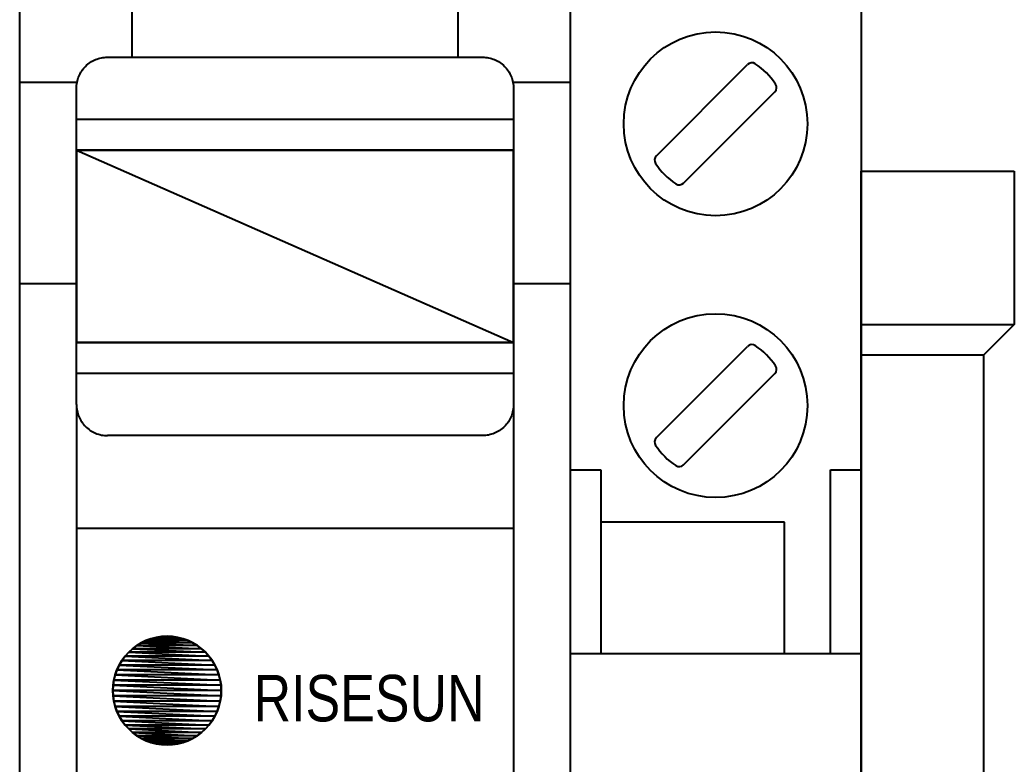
# Model space of a CAD drawing. Header units: millimetres. Extents: x 173893 to 258446, y -176540 to -123824.
# Drawn here: x 192818.97 to 192851.44, y -172798.23 to -172773.94 of the extents above; entities that cross this region are included whole.
import ezdxf

# ---------------------------------------------------------------- set-up
doc = ezdxf.new("R2010")
doc.units = ezdxf.units.MM
doc.header["$LTSCALE"] = 3
doc.linetypes.add('NEW_LINE159', pattern=[0.7, 0.5, -0.2])
doc.layers.add('1', color=3, linetype='Continuous')
doc.layers.add('DUT', color=7, linetype='Continuous')
doc.styles.add('Arial', font='arial.ttf')

msp = doc.modelspace()

# ---------------------------------------------------------------- linework, layer by layer
for p, q in [((192818.967, -172838.335), (192818.967, -172758.854)), ((192836.939, -172758.854), (192836.939, -172838.335)), ((192822.637, -172775.155), (192822.637, -172771.915)), ((192833.268, -172771.915), (192833.268, -172775.155)), ((192821.076, -172775.488), (192821.111, -172775.452)), ((192821.111, -172775.452), (192821.147, -172775.417)), ((192821.111, -172775.452), (192821.111, -172775.452)), ((192821.147, -172775.417), (192821.185, -172775.384)), ((192821.185, -172775.384), (192821.224, -172775.353)), ((192821.224, -172775.353), (192821.265, -172775.325)), ((192821.265, -172775.325), (192821.307, -172775.298)), ((192821.307, -172775.298), (192821.35, -172775.274)), ((192821.35, -172775.274), (192821.394, -172775.252)), ((192821.394, -172775.252), (192821.439, -172775.232)), ((192821.439, -172775.232), (192821.485, -172775.214)), ((192821.485, -172775.214), (192821.532, -172775.199)), ((192821.532, -172775.199), (192821.58, -172775.185)), ((192821.58, -172775.185), (192821.628, -172775.175)), ((192821.628, -172775.175), (192821.677, -172775.166)), ((192821.677, -172775.166), (192821.727, -172775.16)), ((192821.727, -172775.16), (192821.777, -172775.156)), ((192821.777, -172775.156), (192821.827, -172775.155)), ((192821.827, -172775.155), (192822.637, -172775.155)), ((192822.637, -172775.155), (192833.268, -172775.155)), ((192833.268, -172775.155), (192834.078, -172775.155)), ((192834.078, -172775.155), (192834.078, -172775.155)), ((192834.078, -172775.155), (192834.128, -172775.156)), ((192834.128, -172775.156), (192834.178, -172775.16)), ((192834.178, -172775.16), (192834.228, -172775.166)), ((192834.228, -172775.166), (192834.277, -172775.175)), ((192834.277, -172775.175), (192834.325, -172775.185)), ((192834.325, -172775.185), (192834.373, -172775.199)), ((192834.373, -172775.199), (192834.419, -172775.214)), ((192834.419, -172775.214), (192834.466, -172775.232)), ((192834.466, -172775.232), (192834.511, -172775.252)), ((192834.511, -172775.252), (192834.555, -172775.274)), ((192834.555, -172775.274), (192834.598, -172775.298)), ((192834.598, -172775.298), (192834.64, -172775.325)), ((192834.64, -172775.325), (192834.68, -172775.353)), ((192834.68, -172775.353), (192834.72, -172775.384)), ((192834.72, -172775.384), (192834.758, -172775.417)), ((192834.758, -172775.417), (192834.794, -172775.452)), ((192834.794, -172775.452), (192834.794, -172775.452)), ((192834.794, -172775.452), (192834.829, -172775.488)), ((192820.874, -172775.826), (192820.892, -172775.78)), ((192820.892, -172775.78), (192820.911, -172775.735)), ((192820.911, -172775.735), (192820.934, -172775.691)), ((192820.934, -172775.691), (192820.958, -172775.647)), ((192820.958, -172775.647), (192820.985, -172775.606)), ((192820.985, -172775.606), (192821.013, -172775.565)), ((192821.013, -172775.565), (192821.044, -172775.526)), ((192821.044, -172775.526), (192821.076, -172775.488)), ((192834.829, -172775.488), (192834.861, -172775.526)), ((192834.861, -172775.526), (192834.892, -172775.565)), ((192834.892, -172775.565), (192834.921, -172775.606)), ((192834.921, -172775.606), (192834.947, -172775.647)), ((192834.947, -172775.647), (192834.971, -172775.691)), ((192834.971, -172775.691), (192834.994, -172775.735)), ((192834.994, -172775.735), (192835.014, -172775.78)), ((192835.014, -172775.78), (192835.031, -172775.826)), ((192818.967, -172775.965), (192820.835, -172775.965)), ((192820.815, -172776.168), (192820.816, -172776.117)), ((192820.816, -172776.117), (192820.819, -172776.067)), ((192820.819, -172776.067), (192820.825, -172776.018)), ((192820.825, -172776.018), (192820.834, -172775.969)), ((192820.834, -172775.969), (192820.845, -172775.92)), ((192820.845, -172775.92), (192820.858, -172775.873)), ((192820.858, -172775.873), (192820.874, -172775.826)), ((192835.031, -172775.826), (192835.047, -172775.873)), ((192835.047, -172775.873), (192835.06, -172775.92)), ((192835.06, -172775.92), (192835.071, -172775.969)), ((192835.07, -172775.965), (192836.939, -172775.965)), ((192835.071, -172775.969), (192835.08, -172776.018)), ((192835.08, -172776.018), (192835.086, -172776.067)), ((192835.086, -172776.067), (192835.089, -172776.117)), ((192835.089, -172776.117), (192835.091, -172776.168)), ((192820.815, -172778.193), (192820.815, -172776.168)), ((192820.815, -172776.168), (192820.815, -172776.168)), ((192835.091, -172776.168), (192835.091, -172778.193)), ((192820.815, -172777.18), (192835.091, -172777.18)), ((192820.815, -172778.193), (192835.091, -172778.193)), ((192820.815, -172784.47), (192820.815, -172778.193)), ((192835.091, -172778.193), (192835.091, -172784.47)), ((192818.967, -172782.546), (192820.835, -172782.546)), ((192835.07, -172782.546), (192836.939, -172782.546)), ((192820.815, -172786.495), (192820.815, -172784.47)), ((192835.091, -172784.47), (192820.815, -172784.47)), ((192835.091, -172784.47), (192835.091, -172786.495)), ((192835.091, -172785.483), (192820.815, -172785.483)), ((192820.815, -172786.495), (192820.815, -172786.495)), ((192820.815, -172786.495), (192820.816, -172786.545)), ((192820.815, -172786.495), (192820.815, -172817.883)), ((192835.091, -172786.495), (192835.089, -172786.545)), ((192835.091, -172786.495), (192835.091, -172786.495)), ((192835.091, -172786.495), (192835.091, -172817.883)), ((192820.816, -172786.545), (192820.819, -172786.595)), ((192820.819, -172786.595), (192820.825, -172786.644)), ((192820.825, -172786.644), (192820.834, -172786.693)), ((192820.834, -172786.693), (192820.845, -172786.742)), ((192820.845, -172786.742), (192820.858, -172786.789)), ((192820.858, -172786.789), (192820.874, -172786.836)), ((192835.047, -172786.789), (192835.031, -172786.836)), ((192835.06, -172786.742), (192835.047, -172786.789)), ((192835.071, -172786.693), (192835.06, -172786.742)), ((192835.08, -172786.644), (192835.071, -172786.693)), ((192835.086, -172786.595), (192835.08, -172786.644)), ((192835.089, -172786.545), (192835.086, -172786.595)), ((192820.874, -172786.836), (192820.892, -172786.882)), ((192820.892, -172786.882), (192820.911, -172786.928)), ((192820.911, -172786.928), (192820.934, -172786.972)), ((192820.934, -172786.972), (192820.958, -172787.015)), ((192820.958, -172787.015), (192820.985, -172787.057)), ((192820.985, -172787.057), (192821.013, -172787.097)), ((192821.013, -172787.097), (192821.044, -172787.137)), ((192821.044, -172787.137), (192821.076, -172787.175)), ((192834.861, -172787.137), (192834.829, -172787.175)), ((192834.892, -172787.097), (192834.861, -172787.137)), ((192834.921, -172787.057), (192834.892, -172787.097)), ((192834.947, -172787.015), (192834.921, -172787.057)), ((192834.971, -172786.972), (192834.947, -172787.015)), ((192834.994, -172786.928), (192834.971, -172786.972)), ((192835.014, -172786.882), (192834.994, -172786.928)), ((192835.031, -172786.836), (192835.014, -172786.882)), ((192821.076, -172787.175), (192821.111, -172787.211)), ((192821.111, -172787.211), (192821.111, -172787.211)), ((192821.111, -172787.211), (192821.147, -172787.246)), ((192821.147, -172787.246), (192821.185, -172787.278)), ((192821.185, -172787.278), (192821.224, -172787.309)), ((192821.224, -172787.309), (192821.265, -172787.337)), ((192821.265, -172787.337), (192821.307, -172787.364)), ((192821.307, -172787.364), (192821.35, -172787.388)), ((192821.35, -172787.388), (192821.394, -172787.41)), ((192821.394, -172787.41), (192821.439, -172787.43)), ((192821.439, -172787.43), (192821.485, -172787.448)), ((192821.485, -172787.448), (192821.532, -172787.464)), ((192821.532, -172787.464), (192821.58, -172787.477)), ((192821.58, -172787.477), (192821.628, -172787.488)), ((192834.325, -172787.477), (192834.277, -172787.488)), ((192834.373, -172787.464), (192834.325, -172787.477)), ((192834.419, -172787.448), (192834.373, -172787.464)), ((192834.466, -172787.43), (192834.419, -172787.448)), ((192834.511, -172787.41), (192834.466, -172787.43)), ((192834.555, -172787.388), (192834.511, -172787.41)), ((192834.598, -172787.364), (192834.555, -172787.388)), ((192834.64, -172787.337), (192834.598, -172787.364)), ((192834.68, -172787.309), (192834.64, -172787.337)), ((192834.72, -172787.278), (192834.68, -172787.309)), ((192834.758, -172787.246), (192834.72, -172787.278)), ((192834.794, -172787.211), (192834.758, -172787.246)), ((192834.829, -172787.175), (192834.794, -172787.211)), ((192834.794, -172787.211), (192834.794, -172787.211)), ((192821.628, -172787.488), (192821.677, -172787.496)), ((192821.677, -172787.496), (192821.727, -172787.503)), ((192821.727, -172787.503), (192821.777, -172787.506)), ((192821.777, -172787.506), (192821.827, -172787.508)), ((192834.078, -172787.508), (192821.827, -172787.508)), ((192834.128, -172787.506), (192834.078, -172787.508)), ((192834.178, -172787.503), (192834.128, -172787.506)), ((192834.228, -172787.496), (192834.178, -172787.503)), ((192834.277, -172787.488), (192834.228, -172787.496)), ((192835.091, -172790.545), (192820.815, -172790.545))]:
    msp.add_line(p, q)
at = {"color": 144}
for p, q in [((192820.815, -172778.193), (192835.091, -172778.193)), ((192820.815, -172778.193), (192820.815, -172778.193)), ((192820.815, -172778.193), (192835.091, -172784.47)), ((192820.815, -172784.47), (192820.815, -172778.193)), ((192820.815, -172778.193), (192835.091, -172784.47)), ((192835.091, -172778.193), (192820.815, -172778.193)), ((192820.815, -172778.193), (192835.091, -172778.193)), ((192820.815, -172778.193), (192820.815, -172784.47)), ((192835.091, -172784.47), (192835.091, -172778.193)), ((192835.091, -172778.193), (192835.091, -172784.47)), ((192835.091, -172784.47), (192820.815, -172784.47)), ((192820.815, -172784.47), (192835.091, -172784.47)), ((192820.815, -172784.47), (192820.815, -172784.47)), ((192820.815, -172784.47), (192835.091, -172784.47))]:
    msp.add_line(p, q, dxfattribs=at)
at = {"color": 251, "linetype": 'NEW_LINE159'}
for p, q in [((192822.929, -172794.275), (192822.783, -172794.364)), ((192823.084, -172794.2), (192822.929, -172794.275)), ((192823.246, -172794.141), (192823.084, -172794.2)), ((192823.416, -172794.097), (192823.246, -172794.141)), ((192823.592, -172794.07), (192823.416, -172794.097)), ((192823.773, -172794.061), (192823.592, -172794.07)), ((192823.954, -172794.07), (192823.773, -172794.061)), ((192823.773, -172794.061), (192823.773, -172794.061)), ((192824.13, -172794.097), (192823.954, -172794.07)), ((192824.3, -172794.141), (192824.13, -172794.097)), ((192824.463, -172794.2), (192824.3, -172794.141)), ((192824.618, -172794.275), (192824.463, -172794.2)), ((192824.764, -172794.364), (192824.618, -172794.275)), ((192822.52, -172794.58), (192822.406, -172794.706)), ((192822.646, -172794.466), (192822.52, -172794.58)), ((192822.783, -172794.364), (192822.646, -172794.466)), ((192824.9, -172794.466), (192824.764, -172794.364)), ((192825.026, -172794.58), (192824.9, -172794.466)), ((192825.14, -172794.706), (192825.026, -172794.58)), ((192822.304, -172794.842), (192822.215, -172794.988)), ((192822.406, -172794.706), (192822.304, -172794.842)), ((192825.242, -172794.842), (192825.14, -172794.706)), ((192825.331, -172794.988), (192825.242, -172794.842)), ((192822.141, -172795.143), (192822.081, -172795.306)), ((192822.215, -172794.988), (192822.141, -172795.143)), ((192825.406, -172795.143), (192825.331, -172794.988)), ((192825.465, -172795.306), (192825.406, -172795.143)), ((192822.037, -172795.476), (192822.011, -172795.652)), ((192822.081, -172795.306), (192822.037, -172795.476)), ((192825.509, -172795.476), (192825.465, -172795.306)), ((192825.536, -172795.652), (192825.509, -172795.476)), ((192822.011, -172795.652), (192822.002, -172795.833)), ((192822.002, -172795.833), (192822.002, -172795.833)), ((192822.002, -172795.833), (192822.01, -172796.014)), ((192825.545, -172795.833), (192825.536, -172795.652)), ((192825.536, -172796.014), (192825.545, -172795.833)), ((192825.545, -172795.833), (192825.545, -172795.833)), ((192822.01, -172796.014), (192822.037, -172796.19)), ((192822.037, -172796.19), (192822.081, -172796.36)), ((192825.465, -172796.36), (192825.509, -172796.19)), ((192825.509, -172796.19), (192825.536, -172796.014)), ((192822.081, -172796.36), (192822.141, -172796.523)), ((192822.141, -172796.523), (192822.215, -172796.678)), ((192825.331, -172796.678), (192825.406, -172796.523)), ((192825.406, -172796.523), (192825.465, -172796.36)), ((192822.215, -172796.678), (192822.304, -172796.824)), ((192822.304, -172796.824), (192822.406, -172796.96)), ((192825.14, -172796.96), (192825.242, -172796.824)), ((192825.242, -172796.824), (192825.331, -172796.678)), ((192822.406, -172796.96), (192822.52, -172797.086)), ((192822.52, -172797.086), (192822.646, -172797.2)), ((192822.646, -172797.2), (192822.782, -172797.302)), ((192824.764, -172797.302), (192824.9, -172797.2)), ((192824.9, -172797.2), (192825.026, -172797.086)), ((192825.026, -172797.086), (192825.14, -172796.96)), ((192822.782, -172797.302), (192822.929, -172797.391)), ((192822.929, -172797.391), (192823.084, -172797.466)), ((192823.084, -172797.466), (192823.246, -172797.525)), ((192823.246, -172797.525), (192823.416, -172797.569)), ((192824.13, -172797.569), (192824.3, -172797.525)), ((192824.3, -172797.525), (192824.463, -172797.466)), ((192824.463, -172797.466), (192824.618, -172797.391)), ((192824.618, -172797.391), (192824.764, -172797.302)), ((192823.416, -172797.569), (192823.592, -172797.596)), ((192823.592, -172797.596), (192823.773, -172797.605)), ((192823.773, -172797.605), (192823.954, -172797.596)), ((192823.773, -172797.605), (192823.773, -172797.605)), ((192823.954, -172797.596), (192824.13, -172797.569))]:
    msp.add_line(p, q, dxfattribs=at)
at = {"color": 251}
for p, q in [((192822.789, -172794.36), (192822.938, -172794.271)), ((192822.938, -172794.271), (192822.789, -172794.36)), ((192822.938, -172794.271), (192823.095, -172794.196)), ((192823.095, -172794.196), (192822.938, -172794.271)), ((192824.609, -172794.271), (192822.938, -172794.271)), ((192822.938, -172794.271), (192824.758, -172794.36)), ((192822.938, -172794.271), (192824.758, -172794.36)), ((192824.609, -172794.271), (192822.938, -172794.271)), ((192823.095, -172794.196), (192823.259, -172794.138)), ((192823.259, -172794.138), (192823.095, -172794.196)), ((192824.451, -172794.196), (192823.095, -172794.196)), ((192823.095, -172794.196), (192824.609, -172794.271)), ((192823.095, -172794.196), (192824.609, -172794.271)), ((192824.451, -172794.196), (192823.095, -172794.196)), ((192823.259, -172794.138), (192823.428, -172794.095)), ((192823.428, -172794.095), (192823.259, -172794.138)), ((192824.288, -172794.138), (192823.259, -172794.138)), ((192823.259, -172794.138), (192824.451, -172794.196)), ((192823.259, -172794.138), (192824.451, -172794.196)), ((192824.288, -172794.138), (192823.259, -172794.138)), ((192823.428, -172794.095), (192823.6, -172794.07)), ((192823.6, -172794.07), (192823.428, -172794.095)), ((192824.119, -172794.095), (192823.428, -172794.095)), ((192823.428, -172794.095), (192824.288, -172794.138)), ((192823.428, -172794.095), (192824.288, -172794.138)), ((192824.119, -172794.095), (192823.428, -172794.095)), ((192823.6, -172794.07), (192823.773, -172794.061)), ((192823.773, -172794.061), (192823.6, -172794.07)), ((192823.947, -172794.07), (192823.6, -172794.07)), ((192823.6, -172794.07), (192824.119, -172794.095)), ((192823.6, -172794.07), (192824.119, -172794.095)), ((192823.947, -172794.07), (192823.6, -172794.07)), ((192823.773, -172794.061), (192823.947, -172794.07)), ((192823.947, -172794.07), (192823.773, -172794.061)), ((192824.119, -172794.095), (192823.947, -172794.07)), ((192823.947, -172794.07), (192824.119, -172794.095)), ((192824.288, -172794.138), (192824.119, -172794.095)), ((192824.119, -172794.095), (192824.288, -172794.138)), ((192824.451, -172794.196), (192824.288, -172794.138)), ((192824.288, -172794.138), (192824.451, -172794.196)), ((192824.609, -172794.271), (192824.451, -172794.196)), ((192824.451, -172794.196), (192824.609, -172794.271)), ((192824.758, -172794.36), (192824.609, -172794.271)), ((192824.609, -172794.271), (192824.758, -172794.36)), ((192822.404, -172794.709), (192822.52, -172794.58)), ((192822.52, -172794.58), (192822.404, -172794.709)), ((192822.52, -172794.58), (192822.649, -172794.464)), ((192822.649, -172794.464), (192822.52, -172794.58)), ((192825.026, -172794.58), (192822.52, -172794.58)), ((192822.52, -172794.58), (192825.143, -172794.709)), ((192822.52, -172794.58), (192825.143, -172794.709)), ((192825.026, -172794.58), (192822.52, -172794.58)), ((192822.649, -172794.464), (192822.789, -172794.36)), ((192822.789, -172794.36), (192822.649, -172794.464)), ((192824.897, -172794.464), (192822.649, -172794.464)), ((192822.649, -172794.464), (192825.026, -172794.58)), ((192822.649, -172794.464), (192825.026, -172794.58)), ((192824.897, -172794.464), (192822.649, -172794.464)), ((192824.758, -172794.36), (192822.789, -172794.36)), ((192822.789, -172794.36), (192824.897, -172794.464)), ((192822.789, -172794.36), (192824.897, -172794.464)), ((192824.758, -172794.36), (192822.789, -172794.36)), ((192824.897, -172794.464), (192824.758, -172794.36)), ((192824.758, -172794.36), (192824.897, -172794.464)), ((192825.026, -172794.58), (192824.897, -172794.464)), ((192824.897, -172794.464), (192825.026, -172794.58)), ((192825.143, -172794.709), (192825.026, -172794.58)), ((192825.026, -172794.58), (192825.143, -172794.709)), ((192822.211, -172794.998), (192822.3, -172794.849)), ((192822.3, -172794.849), (192822.211, -172794.998)), ((192822.3, -172794.849), (192822.404, -172794.709)), ((192822.404, -172794.709), (192822.3, -172794.849)), ((192825.247, -172794.849), (192822.3, -172794.849)), ((192822.3, -172794.849), (192825.336, -172794.998)), ((192822.3, -172794.849), (192825.336, -172794.998)), ((192825.247, -172794.849), (192822.3, -172794.849)), ((192825.143, -172794.709), (192822.404, -172794.709)), ((192822.404, -172794.709), (192825.247, -172794.849)), ((192822.404, -172794.709), (192825.247, -172794.849)), ((192825.143, -172794.709), (192822.404, -172794.709)), ((192825.247, -172794.849), (192825.143, -172794.709)), ((192825.143, -172794.709), (192825.247, -172794.849)), ((192825.336, -172794.998), (192825.247, -172794.849)), ((192825.247, -172794.849), (192825.336, -172794.998)), ((192822.078, -172795.319), (192822.136, -172795.155)), ((192822.136, -172795.155), (192822.078, -172795.319)), ((192822.136, -172795.155), (192822.211, -172794.998)), ((192822.211, -172794.998), (192822.136, -172795.155)), ((192825.41, -172795.155), (192822.136, -172795.155)), ((192822.136, -172795.155), (192825.469, -172795.319)), ((192822.136, -172795.155), (192825.469, -172795.319)), ((192825.41, -172795.155), (192822.136, -172795.155)), ((192825.336, -172794.998), (192822.211, -172794.998)), ((192822.211, -172794.998), (192825.41, -172795.155)), ((192822.211, -172794.998), (192825.41, -172795.155)), ((192825.336, -172794.998), (192822.211, -172794.998)), ((192825.41, -172795.155), (192825.336, -172794.998)), ((192825.336, -172794.998), (192825.41, -172795.155)), ((192825.469, -172795.319), (192825.41, -172795.155)), ((192825.41, -172795.155), (192825.469, -172795.319)), ((192822.01, -172795.66), (192822.036, -172795.488)), ((192822.036, -172795.488), (192822.01, -172795.66)), ((192822.036, -172795.488), (192822.078, -172795.319)), ((192822.078, -172795.319), (192822.036, -172795.488)), ((192825.511, -172795.488), (192822.036, -172795.488)), ((192822.036, -172795.488), (192825.537, -172795.66)), ((192822.036, -172795.488), (192825.537, -172795.66)), ((192825.511, -172795.488), (192822.036, -172795.488)), ((192825.469, -172795.319), (192822.078, -172795.319)), ((192822.078, -172795.319), (192825.511, -172795.488)), ((192822.078, -172795.319), (192825.511, -172795.488)), ((192825.469, -172795.319), (192822.078, -172795.319)), ((192825.511, -172795.488), (192825.469, -172795.319)), ((192825.469, -172795.319), (192825.511, -172795.488)), ((192825.537, -172795.66), (192825.511, -172795.488)), ((192825.511, -172795.488), (192825.537, -172795.66)), ((192822.002, -172795.833), (192822.01, -172795.66)), ((192822.01, -172795.66), (192822.002, -172795.833)), ((192825.545, -172795.833), (192822.002, -172795.833)), ((192822.002, -172795.833), (192825.537, -172796.007)), ((192822.01, -172796.007), (192822.002, -172795.833)), ((192822.002, -172795.833), (192825.537, -172796.007)), ((192825.545, -172795.833), (192822.002, -172795.833)), ((192822.002, -172795.833), (192822.01, -172796.007)), ((192825.537, -172795.66), (192822.01, -172795.66)), ((192822.01, -172795.66), (192825.545, -172795.833)), ((192822.01, -172795.66), (192825.545, -172795.833)), ((192825.537, -172795.66), (192822.01, -172795.66)), ((192825.545, -172795.833), (192825.537, -172795.66)), ((192825.537, -172795.66), (192825.545, -172795.833)), ((192825.537, -172796.007), (192825.545, -172795.833)), ((192825.545, -172795.833), (192825.537, -172796.007)), ((192825.537, -172796.007), (192822.01, -172796.007)), ((192822.01, -172796.007), (192825.511, -172796.179)), ((192822.036, -172796.179), (192822.01, -172796.007)), ((192822.01, -172796.007), (192825.511, -172796.179)), ((192825.537, -172796.007), (192822.01, -172796.007)), ((192822.01, -172796.007), (192822.036, -172796.179)), ((192825.511, -172796.179), (192822.036, -172796.179)), ((192822.036, -172796.179), (192825.469, -172796.348)), ((192822.078, -172796.348), (192822.036, -172796.179)), ((192822.036, -172796.179), (192825.469, -172796.348)), ((192825.511, -172796.179), (192822.036, -172796.179)), ((192822.036, -172796.179), (192822.078, -172796.348)), ((192825.469, -172796.348), (192825.511, -172796.179)), ((192825.511, -172796.179), (192825.469, -172796.348)), ((192825.511, -172796.179), (192825.537, -172796.007)), ((192825.537, -172796.007), (192825.511, -172796.179)), ((192825.469, -172796.348), (192822.078, -172796.348)), ((192822.078, -172796.348), (192825.41, -172796.511)), ((192822.136, -172796.511), (192822.078, -172796.348)), ((192822.078, -172796.348), (192825.41, -172796.511)), ((192825.469, -172796.348), (192822.078, -172796.348)), ((192822.078, -172796.348), (192822.136, -172796.511)), ((192825.41, -172796.511), (192822.136, -172796.511)), ((192822.136, -172796.511), (192825.336, -172796.669)), ((192822.211, -172796.669), (192822.136, -172796.511)), ((192822.136, -172796.511), (192825.336, -172796.669)), ((192825.41, -172796.511), (192822.136, -172796.511)), ((192822.136, -172796.511), (192822.211, -172796.669)), ((192825.336, -172796.669), (192825.41, -172796.511)), ((192825.41, -172796.511), (192825.336, -172796.669)), ((192825.41, -172796.511), (192825.469, -172796.348)), ((192825.469, -172796.348), (192825.41, -172796.511)), ((192825.336, -172796.669), (192822.211, -172796.669)), ((192822.211, -172796.669), (192825.247, -172796.818)), ((192822.3, -172796.818), (192822.211, -172796.669)), ((192822.211, -172796.669), (192825.247, -172796.818)), ((192825.336, -172796.669), (192822.211, -172796.669)), ((192822.211, -172796.669), (192822.3, -172796.818)), ((192825.247, -172796.818), (192822.3, -172796.818)), ((192822.3, -172796.818), (192825.143, -172796.957)), ((192822.404, -172796.957), (192822.3, -172796.818)), ((192822.3, -172796.818), (192825.143, -172796.957)), ((192825.247, -172796.818), (192822.3, -172796.818)), ((192822.3, -172796.818), (192822.404, -172796.957)), ((192825.143, -172796.957), (192825.247, -172796.818)), ((192825.247, -172796.818), (192825.143, -172796.957)), ((192825.247, -172796.818), (192825.336, -172796.669)), ((192825.336, -172796.669), (192825.247, -172796.818)), ((192825.143, -172796.957), (192822.404, -172796.957)), ((192822.404, -172796.957), (192825.026, -172797.086)), ((192822.52, -172797.086), (192822.404, -172796.957)), ((192822.404, -172796.957), (192825.026, -172797.086)), ((192825.143, -172796.957), (192822.404, -172796.957)), ((192822.404, -172796.957), (192822.52, -172797.086)), ((192825.026, -172797.086), (192822.52, -172797.086)), ((192822.52, -172797.086), (192824.897, -172797.203)), ((192822.649, -172797.203), (192822.52, -172797.086)), ((192822.52, -172797.086), (192824.897, -172797.203)), ((192825.026, -172797.086), (192822.52, -172797.086)), ((192822.52, -172797.086), (192822.649, -172797.203)), ((192824.897, -172797.203), (192822.649, -172797.203)), ((192822.649, -172797.203), (192824.758, -172797.307)), ((192822.789, -172797.307), (192822.649, -172797.203)), ((192822.649, -172797.203), (192824.758, -172797.307)), ((192824.897, -172797.203), (192822.649, -172797.203)), ((192822.649, -172797.203), (192822.789, -172797.307)), ((192824.758, -172797.307), (192824.897, -172797.203)), ((192824.897, -172797.203), (192824.758, -172797.307)), ((192824.897, -172797.203), (192825.026, -172797.086)), ((192825.026, -172797.086), (192824.897, -172797.203)), ((192825.026, -172797.086), (192825.143, -172796.957)), ((192825.143, -172796.957), (192825.026, -172797.086)), ((192824.758, -172797.307), (192822.789, -172797.307)), ((192822.789, -172797.307), (192824.609, -172797.396)), ((192822.938, -172797.396), (192822.789, -172797.307)), ((192822.789, -172797.307), (192824.609, -172797.396)), ((192824.758, -172797.307), (192822.789, -172797.307)), ((192822.789, -172797.307), (192822.938, -172797.396)), ((192824.609, -172797.396), (192822.938, -172797.396)), ((192822.938, -172797.396), (192824.451, -172797.47)), ((192823.095, -172797.47), (192822.938, -172797.396)), ((192822.938, -172797.396), (192824.451, -172797.47)), ((192824.609, -172797.396), (192822.938, -172797.396)), ((192822.938, -172797.396), (192823.095, -172797.47)), ((192824.451, -172797.47), (192823.095, -172797.47)), ((192823.095, -172797.47), (192824.288, -172797.529)), ((192823.259, -172797.529), (192823.095, -172797.47)), ((192823.095, -172797.47), (192824.288, -172797.529)), ((192824.451, -172797.47), (192823.095, -172797.47)), ((192823.095, -172797.47), (192823.259, -172797.529)), ((192824.288, -172797.529), (192823.259, -172797.529)), ((192823.259, -172797.529), (192824.119, -172797.571)), ((192823.428, -172797.571), (192823.259, -172797.529)), ((192823.259, -172797.529), (192824.119, -172797.571)), ((192824.288, -172797.529), (192823.259, -172797.529)), ((192823.259, -172797.529), (192823.428, -172797.571)), ((192824.119, -172797.571), (192824.288, -172797.529)), ((192824.288, -172797.529), (192824.119, -172797.571)), ((192824.288, -172797.529), (192824.451, -172797.47)), ((192824.451, -172797.47), (192824.288, -172797.529)), ((192824.451, -172797.47), (192824.609, -172797.396)), ((192824.609, -172797.396), (192824.451, -172797.47)), ((192824.609, -172797.396), (192824.758, -172797.307)), ((192824.758, -172797.307), (192824.609, -172797.396)), ((192824.119, -172797.571), (192823.428, -172797.571)), ((192823.428, -172797.571), (192823.947, -172797.597)), ((192823.6, -172797.597), (192823.428, -172797.571)), ((192823.428, -172797.571), (192823.947, -172797.597)), ((192824.119, -172797.571), (192823.428, -172797.571)), ((192823.428, -172797.571), (192823.6, -172797.597)), ((192823.947, -172797.597), (192823.6, -172797.597)), ((192823.6, -172797.597), (192823.773, -172797.605)), ((192823.947, -172797.597), (192823.6, -172797.597)), ((192823.773, -172797.605), (192823.6, -172797.597)), ((192823.773, -172797.605), (192823.947, -172797.597)), ((192823.947, -172797.597), (192823.773, -172797.605)), ((192823.947, -172797.597), (192824.119, -172797.571)), ((192824.119, -172797.571), (192823.947, -172797.597))]:
    msp.add_line(p, q, dxfattribs=at)
at = {"layer": '1', "color": 7}
for p, q in [((192836.939, -172771.129), (192836.939, -172821.629)), ((192846.439, -172771.129), (192846.439, -172821.629)), ((192839.754, -172778.374), (192842.734, -172775.395)), ((192840.643, -172779.263), (192843.623, -172776.284)), ((192846.439, -172778.879), (192851.439, -172778.879)), ((192846.439, -172813.879), (192846.439, -172778.879)), ((192851.439, -172778.879), (192851.439, -172783.879)), ((192846.439, -172783.879), (192851.439, -172783.879)), ((192851.439, -172783.879), (192850.439, -172784.879)), ((192839.754, -172787.574), (192842.734, -172784.595)), ((192850.439, -172784.879), (192846.439, -172784.879)), ((192850.439, -172784.879), (192850.439, -172807.879)), ((192840.643, -172788.463), (192843.623, -172785.484)), ((192836.939, -172788.629), (192837.939, -172788.629)), ((192837.939, -172788.629), (192837.939, -172794.629)), ((192845.439, -172794.629), (192845.439, -172788.629)), ((192845.439, -172788.629), (192846.439, -172788.629)), ((192843.939, -172790.329), (192837.939, -172790.329)), ((192843.939, -172794.629), (192843.939, -172790.329)), ((192846.439, -172794.629), (192836.939, -172794.629))]:
    msp.add_line(p, q, dxfattribs=at)
for centre in [(192841.689, -172777.329), (192841.689, -172786.529)]:
    msp.add_circle(centre, 3, dxfattribs=at)
for centre, radius, start, end in [((192842.875, -172775.536), 0.2, 56.4992, 135), ((192841.689, -172777.329), 2.35, 33.5008, 56.4992), ((192843.482, -172776.142), 0.2, 315, 33.5008), ((192839.896, -172778.516), 0.2, 135, 213.5008), ((192841.689, -172777.329), 2.35, 213.5008, 236.4992), ((192840.502, -172779.122), 0.2, 236.4992, 315), ((192842.875, -172784.736), 0.2, 56.4992, 135), ((192841.689, -172786.529), 2.35, 33.5008, 56.4992), ((192843.482, -172785.342), 0.2, 315, 33.5008), ((192839.896, -172787.716), 0.2, 135, 213.5008), ((192841.689, -172786.529), 2.35, 213.5008, 236.4992), ((192840.502, -172788.322), 0.2, 236.4992, 315)]:
    msp.add_arc(centre, radius, start, end, dxfattribs=at)

# ---------------------------------------------------------------- texts
at = {"layer": 'DUT', "color": 251, "style": 'Arial', "oblique": 0, "width": 0.8}
msp.add_text('RISESUN', height=1.5186, dxfattribs=at).set_placement((192826.599, -172796.838))

doc.saveas('drawing.dxf')
